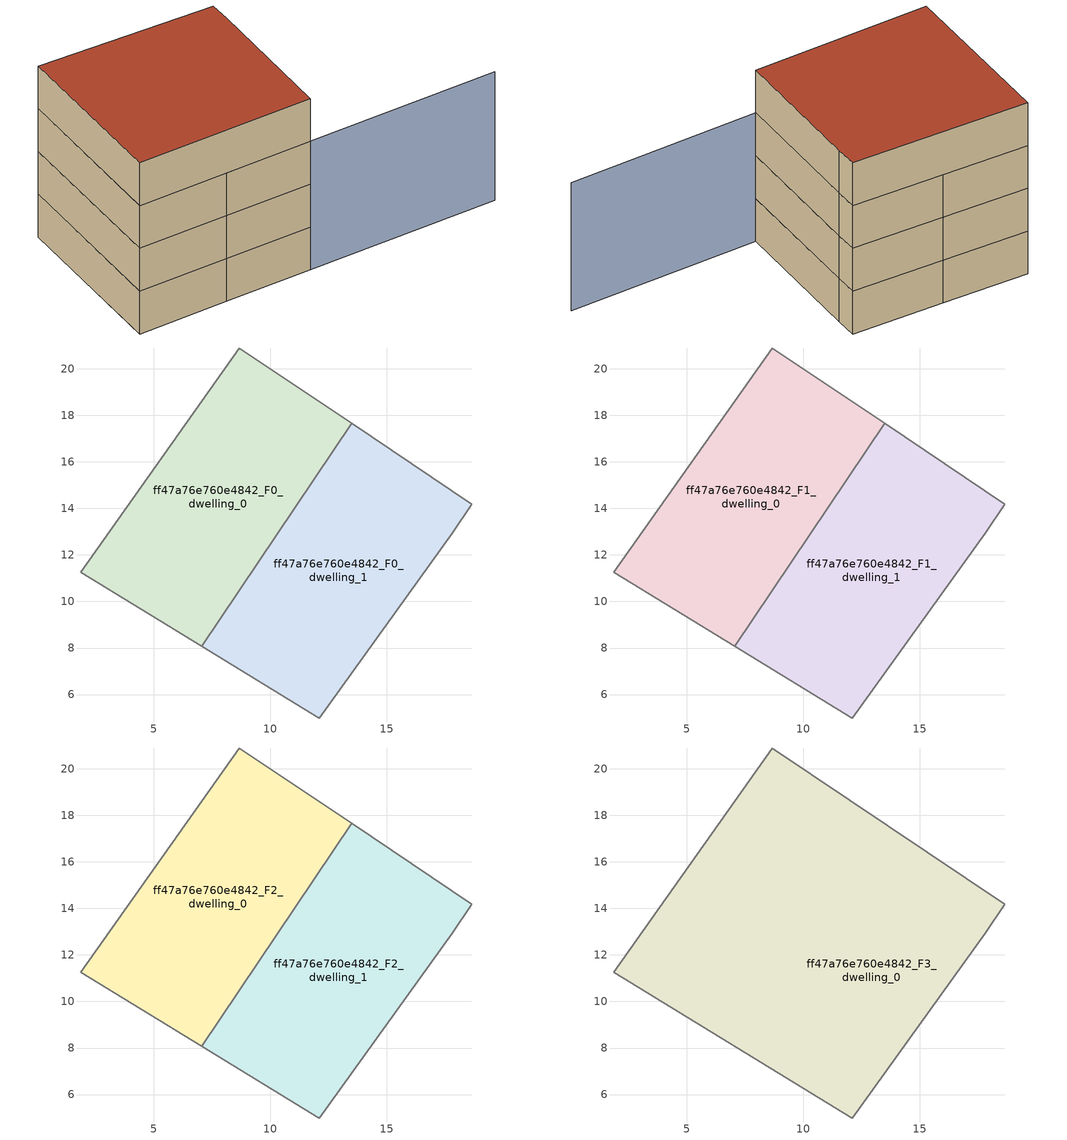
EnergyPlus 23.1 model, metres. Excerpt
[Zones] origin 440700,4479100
ff47a76e760e4842_F0_dwelling_0
 floor ground (EU_floor_Construction): 13.49,17.65 7.07,8.08 1.85,11.26 8.68,20.88 z0
 wall adiabatic (EU_wall_Construction): 13.49,17.65 8.68,20.88 1.85,11.26 7.07,8.08 z0:3
 wall to ff47a76e760e4842_F0_dwelling_1 (EU_wall_Construction): 7.06,8.08 13.49,17.65 z0:3
ff47a76e760e4842_F0_dwelling_1
 floor ground (EU_floor_Construction): 18.66,14.18 17.82,12.93 12.11,5 7.07,8.08 13.49,17.65 z0
 wall adiabatic (EU_wall_Construction): 7.07,8.08 12.11,5 17.82,12.93 18.66,14.18 13.49,17.65 z0:3
ff47a76e760e4842_F1_dwelling_0
 floor to ff47a76e760e4842_F0_dwelling_0 (EU_floor_Construction): 13.49,17.65 7.06,8.08 1.85,11.26 8.68,20.88 z3
 wall adiabatic (EU_wall_Construction): 13.49,17.65 8.68,20.88 1.85,11.26 7.07,8.08 z3:6
 wall to ff47a76e760e4842_F1_dwelling_1 (EU_wall_Construction): 7.06,8.08 13.49,17.65 z3:6
ff47a76e760e4842_F1_dwelling_1
 floor to ff47a76e760e4842_F0_dwelling_1 (EU_floor_Construction): 18.66,14.18 17.81,12.93 12.11,5 7.06,8.08 13.49,17.65 z3
 wall adiabatic (EU_wall_Construction): 7.07,8.08 12.11,5 17.82,12.93 18.66,14.18 13.49,17.65 z3:6
ff47a76e760e4842_F2_dwelling_0
 floor to ff47a76e760e4842_F1_dwelling_0 (EU_floor_Construction): 13.49,17.65 7.06,8.08 1.85,11.26 8.68,20.88 z6
 wall adiabatic (EU_wall_Construction): 13.49,17.65 8.68,20.88 1.85,11.26 7.07,8.08 z6:9
 wall to ff47a76e760e4842_F2_dwelling_1 (EU_wall_Construction): 7.06,8.08 13.49,17.65 z6:9
ff47a76e760e4842_F2_dwelling_1
 floor to ff47a76e760e4842_F1_dwelling_1 (EU_floor_Construction): 18.66,14.18 17.81,12.93 12.11,5 7.06,8.08 13.49,17.65 z6
 wall adiabatic (EU_wall_Construction): 7.07,8.08 12.11,5 17.82,12.93 18.66,14.18 13.49,17.65 z6:9
ff47a76e760e4842_F3_dwelling_0
 floor to ff47a76e760e4842_F2_dwelling_0 (EU_floor_Construction): 13.49,17.65 7.06,8.08 1.85,11.26 8.68,20.88 z9
 floor to ff47a76e760e4842_F2_dwelling_1 (EU_floor_Construction): 18.66,14.18 17.81,12.93 12.11,5 7.06,8.08 13.49,17.65 z9
 wall adiabatic (EU_wall_Construction): 1.85,11.26 12.11,5 17.82,12.93 18.66,14.18 8.68,20.88 1.85,11.26 z9:12
 roof outside (EU_roof_Construction): 12.11,5 17.82,12.93 18.66,14.18 8.68,20.88 1.85,11.26 z12
shading: 23.24,-1.79 12.11,4.99 / 12.11,4.99 17.37,13.62 z0:9
[Building]
EU S2 Campaign: North Axis=0; Terrain=City; Solar Distribution=FullExterior
[Site:Location]
Madrid: Latitude=40.5; Longitude=-3.5; Time Zone=1; Elevation=609
[SizingPeriod:WeatherFileDays]
AnnualSizingPeriod: Begin Month=1; Begin Day of Month=1; End Month=12; End Day of Month=31; Day of Week for Start Day=Monday; Use Weather File Daylight Saving Period=No; Use Weather File Rain and Snow Indicators=No
[MATERIAL]
EU_InternalMass_Material: Roughness=MediumRough; Thickness=0.1; Conductivity=1; Density=1800; Specific Heat=900; Thermal Absorptance=0.9; Solar Absorptance=0.7; Visible Absorptance=0.7
[MATERIAL:NOMASS] Roughness=MediumRough; Thermal Absorptance=0.9; Solar Absorptance=0.7; Visible Absorptance=0.7
Name | Thermal Resistance
EU_wall_NoMass | 0.419739
EU_roof_NoMass | 0.352165
EU_floor_NoMass | 0.608284
[CONSTRUCTION]
EU_wall_Construction: EU_wall_NoMass
EU_roof_Construction: EU_roof_NoMass
EU_floor_Construction: EU_floor_NoMass
EU_InternalMass_Construction: EU_InternalMass_Material
[ZONE] Type=1; Multiplier=1; Ceiling Height=autocalculate; Floor Area=autocalculate; Part of Total Floor Area=Yes
Name | Volume
ff47a76e760e4842_F0_dwelling_0; ff47a76e760e4842_F1_dwelling_0; ff47a76e760e4842_F2_dwelling_0 | 208.152
ff47a76e760e4842_F3_dwelling_0 | 416.302
ff47a76e760e4842_F0_dwelling_1; ff47a76e760e4842_F1_dwelling_1; ff47a76e760e4842_F2_dwelling_1 | 208.156
[INTERNALMASS] Construction=EU_InternalMass_Construction
Name | Zone or ZoneList | Surface Area
ff47a76e760e4842_F0_dwelling_0_EU_InternalMass | ff47a76e760e4842_F0_dwelling_0 | 69.384
ff47a76e760e4842_F0_dwelling_1_EU_InternalMass | ff47a76e760e4842_F0_dwelling_1 | 69.3855
ff47a76e760e4842_F1_dwelling_0_EU_InternalMass | ff47a76e760e4842_F1_dwelling_0 | 69.384
ff47a76e760e4842_F1_dwelling_1_EU_InternalMass | ff47a76e760e4842_F1_dwelling_1 | 69.3855
ff47a76e760e4842_F2_dwelling_0_EU_InternalMass | ff47a76e760e4842_F2_dwelling_0 | 69.384
ff47a76e760e4842_F2_dwelling_1_EU_InternalMass | ff47a76e760e4842_F2_dwelling_1 | 69.3855
ff47a76e760e4842_F3_dwelling_0_EU_InternalMass | ff47a76e760e4842_F3_dwelling_0 | 138.771
[OTHEREQUIPMENT] Fuel Type=Electricity; Design Level Calculation Method=Watts/Area; Power per Zone Floor Area=1; Fraction Latent=0; Fraction Radiant=0; Fraction Lost=0; Carbon Dioxide Generation Rate=0; EndUse Subcategory=EU_Step8_InternalGains
Name | Zone or ZoneList or Space or SpaceList | Schedule
EU_Step8_InternalGain_ff47a76e760e4842_F0_dwelling_0_f000 | ff47a76e760e4842_F0_dwelling_0 | EU_Step8_GainSchedule_ff47a76e760e4842_F0_dwelling_0_f000
EU_Step8_InternalGain_ff47a76e760e4842_F0_dwelling_1_f000 | ff47a76e760e4842_F0_dwelling_1 | EU_Step8_GainSchedule_ff47a76e760e4842_F0_dwelling_1_f000
EU_Step8_InternalGain_ff47a76e760e4842_F1_dwelling_0_f000 | ff47a76e760e4842_F1_dwelling_0 | EU_Step8_GainSchedule_ff47a76e760e4842_F1_dwelling_0_f000
EU_Step8_InternalGain_ff47a76e760e4842_F1_dwelling_1_f000 | ff47a76e760e4842_F1_dwelling_1 | EU_Step8_GainSchedule_ff47a76e760e4842_F1_dwelling_1_f000
EU_Step8_InternalGain_ff47a76e760e4842_F2_dwelling_0_f000 | ff47a76e760e4842_F2_dwelling_0 | EU_Step8_GainSchedule_ff47a76e760e4842_F2_dwelling_0_f000
EU_Step8_InternalGain_ff47a76e760e4842_F2_dwelling_1_f000 | ff47a76e760e4842_F2_dwelling_1 | EU_Step8_GainSchedule_ff47a76e760e4842_F2_dwelling_1_f000
EU_Step8_InternalGain_ff47a76e760e4842_F3_dwelling_0_f000 | ff47a76e760e4842_F3_dwelling_0 | EU_Step8_GainSchedule_ff47a76e760e4842_F3_dwelling_0_f000
[ZONEVENTILATION:DESIGNFLOWRATE] Schedule=EU_AlwaysOn; Design Flow Rate Calculation Method=AirChanges/Hour; Air Changes per Hour=0.703302; Ventilation Type=Natural; Fan Pressure Rise=0; Fan Total Efficiency=1; Constant Term Coefficient=1; Temperature Term Coefficient=0; Velocity Term Coefficient=0; Velocity Squared Term Coefficient=0; Minimum Indoor Temperature=-100; Maximum Indoor Temperature=100; Delta Temperature=-100; Minimum Outdoor Temperature=-100; Maximum Outdoor Temperature=100; Maximum Wind Speed=40
Name | Zone or ZoneList or Space or SpaceList
EU_ConstantAir_ff47a76e760e4842_F0_dwelling_0 | ff47a76e760e4842_F0_dwelling_0
EU_ConstantAir_ff47a76e760e4842_F0_dwelling_1 | ff47a76e760e4842_F0_dwelling_1
EU_ConstantAir_ff47a76e760e4842_F1_dwelling_0 | ff47a76e760e4842_F1_dwelling_0
EU_ConstantAir_ff47a76e760e4842_F1_dwelling_1 | ff47a76e760e4842_F1_dwelling_1
EU_ConstantAir_ff47a76e760e4842_F2_dwelling_0 | ff47a76e760e4842_F2_dwelling_0
EU_ConstantAir_ff47a76e760e4842_F2_dwelling_1 | ff47a76e760e4842_F2_dwelling_1
EU_ConstantAir_ff47a76e760e4842_F3_dwelling_0 | ff47a76e760e4842_F3_dwelling_0
[HVACTEMPLATE:THERMOSTAT] Constant Heating Setpoint=20; Constant Cooling Setpoint=50
EU_HeatOnly_ff47a76e760e4842_F0_dwelling_0; EU_HeatOnly_ff47a76e760e4842_F0_dwelling_1; EU_HeatOnly_ff47a76e760e4842_F1_dwelling_0; EU_HeatOnly_ff47a76e760e4842_F1_dwelling_1; EU_HeatOnly_ff47a76e760e4842_F2_dwelling_0; EU_HeatOnly_ff47a76e760e4842_F2_dwelling_1; EU_HeatOnly_ff47a76e760e4842_F3_dwelling_0
[HVACTEMPLATE:ZONE:IDEALLOADSAIRSYSTEM] System Availability Schedule=EU_AlwaysOn; Maximum Heating Supply Air Temperature=50; Minimum Cooling Supply Air Temperature=13; Maximum Heating Supply Air Humidity Ratio=0.0156; Minimum Cooling Supply Air Humidity Ratio=0.0077; Heating Limit=NoLimit; Cooling Limit=NoLimit; Heating Availability Schedule=EU_AlwaysOn; Cooling Availability Schedule=EU_CoolingOff; Dehumidification Control Type=ConstantSensibleHeatRatio; Cooling Sensible Heat Ratio=0.7; Dehumidification Setpoint=60; Humidification Control Type=None; Humidification Setpoint=30; Outdoor Air Method=None; Outdoor Air Flow Rate per Person=0.00944; Outdoor Air Flow Rate per Zone Floor Area=0; Outdoor Air Flow Rate per Zone=0; Demand Controlled Ventilation Type=None; Outdoor Air Economizer Type=NoEconomizer; Heat Recovery Type=None; Sensible Heat Recovery Effectiveness=0.7; Latent Heat Recovery Effectiveness=0.65
Name | Template Thermostat
ff47a76e760e4842_F0_dwelling_0 | EU_HeatOnly_ff47a76e760e4842_F0_dwelling_0
ff47a76e760e4842_F0_dwelling_1 | EU_HeatOnly_ff47a76e760e4842_F0_dwelling_1
ff47a76e760e4842_F1_dwelling_0 | EU_HeatOnly_ff47a76e760e4842_F1_dwelling_0
ff47a76e760e4842_F1_dwelling_1 | EU_HeatOnly_ff47a76e760e4842_F1_dwelling_1
ff47a76e760e4842_F2_dwelling_0 | EU_HeatOnly_ff47a76e760e4842_F2_dwelling_0
ff47a76e760e4842_F2_dwelling_1 | EU_HeatOnly_ff47a76e760e4842_F2_dwelling_1
ff47a76e760e4842_F3_dwelling_0 | EU_HeatOnly_ff47a76e760e4842_F3_dwelling_0
[SIZING:ZONE] Zone Cooling Design Supply Air Temperature Input Method=SupplyAirTemperature; Zone Cooling Design Supply Air Temperature=13; Zone Heating Design Supply Air Temperature Input Method=SupplyAirTemperature; Zone Heating Design Supply Air Temperature=50; Zone Cooling Design Supply Air Humidity Ratio=0.008; Zone Heating Design Supply Air Humidity Ratio=0.008; Cooling Design Air Flow Method=DesignDay; Cooling Design Air Flow Rate=0; Cooling Minimum Air Flow per Zone Floor Area=0.000762; Cooling Minimum Air Flow=0; Cooling Minimum Air Flow Fraction=0.2; Heating Design Air Flow Method=DesignDay; Heating Design Air Flow Rate=0; Heating Maximum Air Flow per Zone Floor Area=0.002032; Heating Maximum Air Flow=0.141576; Heating Maximum Air Flow Fraction=0.3; Account for Dedicated Outdoor Air System=No; Dedicated Outdoor Air System Control Strategy=NeutralSupplyAir; Dedicated Outdoor Air Low Setpoint Temperature for Design=autosize; Dedicated Outdoor Air High Setpoint Temperature for Design=autosize; Zone Load Sizing Method=Sensible Load Only No Latent Load; Zone Latent Cooling Design Supply Air Humidity Ratio Input Method=HumidityRatioDifference; Zone Cooling Design Supply Air Humidity Ratio Difference=0.005; Zone Latent Heating Design Supply Air Humidity Ratio Input Method=HumidityRatioDifference; Zone Humidification Design Supply Air Humidity Ratio Difference=0.005
ff47a76e760e4842_F0_dwelling_0; ff47a76e760e4842_F0_dwelling_1; ff47a76e760e4842_F1_dwelling_0; ff47a76e760e4842_F1_dwelling_1; ff47a76e760e4842_F2_dwelling_0; ff47a76e760e4842_F2_dwelling_1; ff47a76e760e4842_F3_dwelling_0
[SCHEDULE:CONSTANT]
Name | Hourly Value
EU_AlwaysOn | 1
EU_CoolingOff | 0
[SCHEDULE:FILE] Column Number=1; Rows to Skip at Top=0; Number of Hours of Data=8760; Column Separator=Comma; Interpolate to Timestep=No; Minutes per Item=60; Adjust Schedule for Daylight Savings=Yes
Name | File
EU_Step8_GainSchedule_ff47a76e760e4842_F0_dwelling_0_f000 | ../../schedules/ff47a76e760e4842/ff47a76e760e4842_F0_dwelling_0_f000_gain.csv
EU_Step8_GainSchedule_ff47a76e760e4842_F0_dwelling_1_f000 | ../../schedules/ff47a76e760e4842/ff47a76e760e4842_F0_dwelling_1_f000_gain.csv
EU_Step8_GainSchedule_ff47a76e760e4842_F1_dwelling_0_f000 | ../../schedules/ff47a76e760e4842/ff47a76e760e4842_F1_dwelling_0_f000_gain.csv
EU_Step8_GainSchedule_ff47a76e760e4842_F1_dwelling_1_f000 | ../../schedules/ff47a76e760e4842/ff47a76e760e4842_F1_dwelling_1_f000_gain.csv
EU_Step8_GainSchedule_ff47a76e760e4842_F2_dwelling_0_f000 | ../../schedules/ff47a76e760e4842/ff47a76e760e4842_F2_dwelling_0_f000_gain.csv
EU_Step8_GainSchedule_ff47a76e760e4842_F2_dwelling_1_f000 | ../../schedules/ff47a76e760e4842/ff47a76e760e4842_F2_dwelling_1_f000_gain.csv
EU_Step8_GainSchedule_ff47a76e760e4842_F3_dwelling_0_f000 | ../../schedules/ff47a76e760e4842/ff47a76e760e4842_F3_dwelling_0_f000_gain.csv
